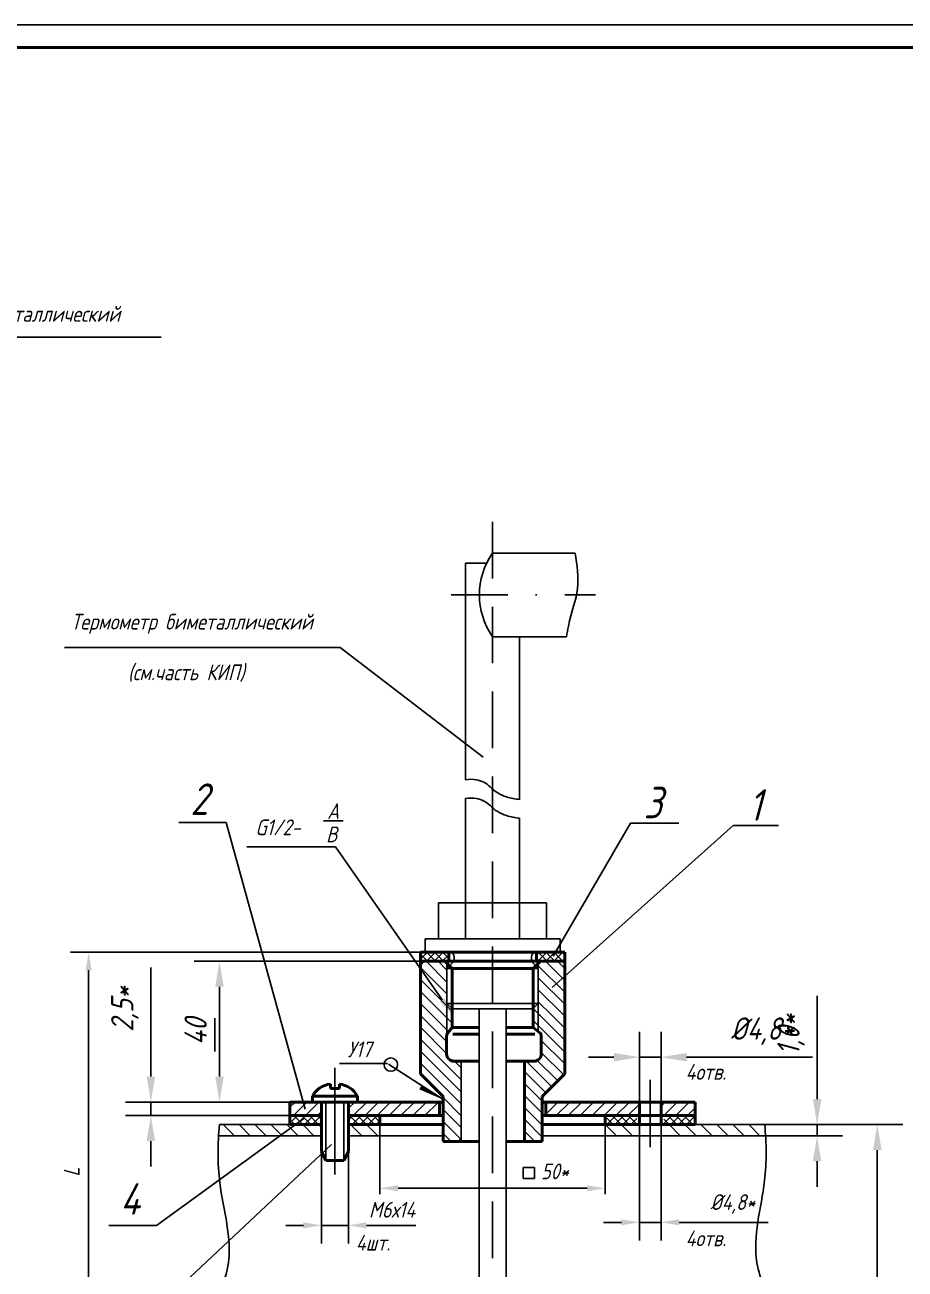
# Model space of a CAD drawing. Header units: inches. Extents: x 2286 to 3316, y 895 to 2213.
# Drawn here: x 2728.3 to 2866.4, y 996.6 to 1191.8 of the extents above; entities that cross this region are included whole.
import ezdxf

# ---------------------------------------------------------------- set-up
doc = ezdxf.new("R2010")
doc.units = ezdxf.units.IN
doc.header["$LTSCALE"] = 0.7
doc.header["$MEASUREMENT"] = 0
doc.linetypes.add('DASHDOT', pattern=[25.4, 12.7, -6.35, 0, -6.35])
doc.linetypes.add('DASHED', pattern=[19.049999999999997, 12.7, -6.35])
doc.styles.get("Standard").update_dxf_attribs({"font": 'romand.shx', "width": 0.8, "oblique": 15, "height": 3.5})
doc.dimstyles.get("Standard").update_dxf_attribs({"dimtxt": 3.5, "dimasz": 4, "dimexe": 4, "dimexo": 0, "dimgap": 2, "dimtad": 1, "dimdec": 0, "dimdsep": 46, "dimtxsty": 'Standard', "dimcen": 0.09, "dimadec": 0, "dimazin": 0, "dimtfac": 1, "dimtdec": 0, "dimtmove": 0, "dimatfit": 3, "dimfxl": 0, "dimtolj": 1, "dimtzin": 0, "dimlwd": 25, "dimlwe": 25, "dimarcsym": 0})

# ---------------------------------------------------------------- blocks, each defined once
blk = doc.blocks.new('*D273')
at = {"color": 0, "lineweight": 25}
for p, q in [((2852.598957591738, 1023.235321001672), (2852.598957591738, 1039.417160111037)), ((2844.377961834061, 1019.235321001672), (2856.598957591738, 1019.235321001672)), ((2852.598957591738, 1017.467644233995), (2852.598957591738, 1019.235321001672)), ((2844.516587402216, 1017.467644233995), (2856.598957591738, 1017.467644233995)), ((2852.598957591738, 1013.467644233995), (2852.598957591738, 1009.467644233995))]:
    blk.add_line(p, q, dxfattribs=at)
for points in [[(2851.932290925072, 1023.235321001672), (2853.265624258405, 1023.235321001672), (2852.598957591738, 1019.235321001672)], [(2851.932290925072, 1013.467644233995), (2853.265624258405, 1013.467644233995), (2852.598957591738, 1017.467644233995)]]:
    blk.add_solid(points, dxfattribs=at)
at = {"layer": 'DEFPOINTS', "color": 0, "lineweight": 25}
for p in [(2844.377961834061, 1019.235321001672), (2852.598957591738, 1019.235321001672), (2844.516587402216, 1017.467644233995)]:
    blk.add_point(p, dxfattribs=at)
at = {"color": 0, "lineweight": 25, "insert": (2848.515624258405, 1033.326240556355), "char_height": 3.5, "attachment_point": 5, "rotation": 90}
blk.add_mtext('\\A1;1,0*', dxfattribs=at)
blk = doc.blocks.new('*D274')
at = {"color": 0, "lineweight": 25}
for p, q in [((2844.377961834062, 1019.235321001672), (2866.055778843699, 1019.235321001672)), ((2862.055778843699, 1015.235321001672), (2862.055778843699, 949.7744303557513)), ((2844.640579701586, 945.7744303557513), (2866.055778843699, 945.7744303557513))]:
    blk.add_line(p, q, dxfattribs=at)
for points in [[(2861.389112177033, 1015.235321001672), (2862.722445510366, 1015.235321001672), (2862.055778843699, 1019.235321001672)], [(2861.389112177033, 949.7744303557513), (2862.722445510366, 949.7744303557513), (2862.055778843699, 945.7744303557513)]]:
    blk.add_solid(points, dxfattribs=at)
at = {"layer": 'DEFPOINTS', "color": 0, "lineweight": 25}
for p in [(2844.377961834062, 1019.235321001672), (2844.640579701586, 945.7744303557513), (2862.055778843699, 945.7744303557513)]:
    blk.add_point(p, dxfattribs=at)
at = {"color": 0, "lineweight": 25, "insert": (2858.305778843699, 982.5048756787121), "char_height": 3.5, "attachment_point": 5, "rotation": 90}
blk.add_mtext('\\A1;H>100', dxfattribs=at)
blk = doc.blocks.new('*D275')
at = {"color": 0, "lineweight": 25}
for p, q in [((2824.722752700689, 1022.770674537026), (2824.722752700689, 1033.803181215078)), ((2828.116692094628, 1022.770674537026), (2828.116692094628, 1033.803181215078)), ((2820.722752700689, 1029.803181215078), (2816.722752700689, 1029.803181215078)), ((2824.722752700689, 1029.803181215078), (2828.116692094628, 1029.803181215078)), ((2832.116692094628, 1029.803181215078), (2851.898531203993, 1029.803181215078))]:
    blk.add_line(p, q, dxfattribs=at)
for points in [[(2820.722752700689, 1030.469847881744), (2820.722752700689, 1029.136514548411), (2824.722752700689, 1029.803181215078)], [(2832.116692094628, 1030.469847881744), (2832.116692094628, 1029.136514548411), (2828.116692094628, 1029.803181215078)]]:
    blk.add_solid(points, dxfattribs=at)
at = {"layer": 'DEFPOINTS', "color": 0, "lineweight": 25}
for p in [(2828.116692094628, 1029.803181215078), (2824.722752700689, 1022.770674537026), (2828.116692094628, 1022.770674537026)]:
    blk.add_point(p, dxfattribs=at)
at = {"color": 0, "lineweight": 25, "insert": (2844.007611649311, 1033.886514548411), "char_height": 3.5, "attachment_point": 5}
blk.add_mtext('\\A1;%%C4,8*', dxfattribs=at)
blk = doc.blocks.new('*D276')
at = {"color": 0, "lineweight": 25}
for p, q in [((2748.037996690445, 1026.770674537026), (2748.037996690445, 1043.885846979724)), ((2769.854065832003, 1022.770674537026), (2744.037996690445, 1022.770674537026)), ((2748.037996690445, 1020.649462415814), (2748.037996690445, 1022.770674537026)), ((2769.854065832003, 1020.649462415814), (2744.037996690445, 1020.649462415814)), ((2748.037996690445, 1016.649462415814), (2748.037996690445, 1012.649462415814))]:
    blk.add_line(p, q, dxfattribs=at)
for points in [[(2747.371330023779, 1026.770674537026), (2748.704663357112, 1026.770674537026), (2748.037996690445, 1022.770674537026)], [(2747.371330023779, 1016.649462415814), (2748.704663357112, 1016.649462415814), (2748.037996690445, 1020.649462415814)]]:
    blk.add_solid(points, dxfattribs=at)
at = {"layer": 'DEFPOINTS', "color": 0, "lineweight": 25}
for p in [(2748.037996690445, 1022.770674537026), (2769.854065832003, 1022.770674537026), (2769.854065832003, 1020.649462415814)]:
    blk.add_point(p, dxfattribs=at)
at = {"color": 0, "lineweight": 25, "insert": (2743.954663357112, 1037.328260758375), "char_height": 3.5, "attachment_point": 5, "rotation": 90}
blk.add_mtext('\\A1;2,5*', dxfattribs=at)
blk = doc.blocks.new('*D272')
at = {"color": 0, "lineweight": 25}
for p, q in [((2790.359116337053, 1044.849868018925), (2754.808955776412, 1044.849868018925)), ((2758.808955776412, 1040.849868018925), (2758.808955776412, 1026.770674537026)), ((2769.854065832003, 1022.770674537026), (2754.808955776412, 1022.770674537026))]:
    blk.add_line(p, q, dxfattribs=at)
for points in [[(2758.142289109745, 1040.849868018925), (2759.475622443078, 1040.849868018925), (2758.808955776412, 1044.849868018925)], [(2758.142289109745, 1026.770674537026), (2759.475622443078, 1026.770674537026), (2758.808955776412, 1022.770674537026)]]:
    blk.add_solid(points, dxfattribs=at)
at = {"layer": 'DEFPOINTS', "color": 0, "lineweight": 25}
for p in [(2790.359116337053, 1044.849868018925), (2758.808955776412, 1022.770674537026), (2769.854065832003, 1022.770674537026)]:
    blk.add_point(p, dxfattribs=at)
at = {"color": 0, "lineweight": 25, "insert": (2755.058955776412, 1033.810271277976), "char_height": 3.5, "attachment_point": 5, "rotation": 90}
blk.add_mtext('\\A1;40', dxfattribs=at)

msp = doc.modelspace()

# ---------------------------------------------------------------- hatches: boundary and pattern name
at = {"lineweight": 25}
h = msp.add_hatch(dxfattribs=at)
h.set_pattern_fill('ANSI37', color=256, scale=7.070707070707071, angle=90, style=0)
h.set_pattern_definition([(135, (-1162.178781737125, 269.9848282896533), (-0.62496811468508, -0.6249681146850798), []), (225, (-1162.178781737125, 269.9848282896533), (0.6249681146850798, -0.62496811468508), [])])
h.paths.add_polyline_path([(2794.790278179736, 1046.264009433066), (2791.066187044125, 1046.264009433067), (2790.359116337054, 1046.264009433067), (2790.359116337054, 1044.849868018925), (2794.790278179736, 1044.849868018925)])
h.paths.add_polyline_path([(2812.985378963317, 1046.264009433067), (2808.554217120635, 1046.264009433067), (2808.554217120635, 1044.849868018925), (2809.167197145135, 1044.849868018925), (2812.985378963317, 1044.849868018925)])
h = msp.add_hatch(dxfattribs=at)
h.set_pattern_fill('ANSI31', color=256, scale=10.60606060606061, style=0)
h.set_pattern_definition([(44.99999999999999, (-1162.178781737125, 273.5201818250068), (-0.9374521720276197, 0.9374521720276199), [])])
h.paths.add_polyline_path([(2793.328813306753, 1022.770674537026), (2779.045985023924, 1022.770674537026), (2779.045985023924, 1020.649462415814), (2793.328813306751, 1020.649462415814)])
h.paths.add_polyline_path([(2774.803560781498, 1022.770674537026), (2769.854065832003, 1022.770674537026), (2769.854065832003, 1020.649462415814), (2774.803560781499, 1020.649462415814)])
h.paths.add_polyline_path([(2824.722752700688, 1022.770674537026), (2810.01568199362, 1022.770674537026), (2810.015681993621, 1020.649462415814), (2824.722752700689, 1020.649462415814)])
h.paths.add_polyline_path([(2833.490429468368, 1022.770674537026), (2828.116692094628, 1022.770674537026), (2828.116692094628, 1020.649462415814), (2833.490429468368, 1020.649462415814)])

# ---------------------------------------------------------------- linework, layer by layer
for p, q in [((2586.78478108273, 1191.783248135504), (3006.78478108273, 1191.783248135504)), ((2797.429823407762, 1107.344783182221), (2797.429823407761, 1073.348717257297)), ((2805.914671892611, 1095.77949927004), (2805.91467189261, 1070.242545818051)), ((2797.429823407761, 1070.402394709671), (2797.429823407761, 1048.383254886252)), ((2805.91467189261, 1067.296223270424), (2805.91467189261, 1048.383254886252)), ((2793.764243978162, 1038.787255026989), (2777.012177552388, 1062.838606077914)), ((2801.672247650186, 1054.039820542818), (2793.187399165337, 1054.039820542818)), ((2801.672247650186, 1054.039820542818), (2793.187399165337, 1054.039820542818)), ((2801.672247650186, 1054.039820542818), (2810.157096135034, 1054.039820542818)), ((2801.672247650186, 1048.383254886252), (2791.066187044125, 1048.383254886252)), ((2801.672247650186, 1048.383254886252), (2812.278308256246, 1048.383254886252)), ((2809.167197145135, 1046.264009433067), (2790.359116337054, 1046.264009433067)), ((2794.501494020221, 1044.80004631107), (2794.50149402022, 1041.964772757191)), ((2795.625316649023, 1044.643539209646), (2795.625316649023, 1045.556938725996)), ((2801.672247650186, 1044.849868018925), (2796.548486548392, 1044.849868018925)), ((2801.672247650186, 1044.849868018925), (2809.167197145135, 1044.849868018924)), ((2807.766370739724, 1044.803142934937), (2807.766370739725, 1045.556938725996)), ((2808.099900689806, 1046.264009433067), (2812.985378963317, 1046.264009433067)), ((2808.099900689806, 1044.849868018925), (2812.985378963317, 1044.849868018925)), ((2808.84300128015, 1044.80004631107), (2808.843001280151, 1041.964772757191)), ((2794.485594500276, 1043.73716653599), (2808.84300128015, 1043.73716653599)), ((2808.035884013822, 1043.73716653599), (2808.035884013822, 1041.964772757191)), ((2808.035884013824, 1043.718554887614), (2808.035884013823, 1041.964772757191)), ((2794.50149402022, 1041.964772757191), (2794.501494020221, 1034.482106593955)), ((2808.843001280151, 1041.964772757191), (2808.843001280151, 1034.482106593955)), ((2795.308611286549, 1038.96804989871), (2795.308611286549, 1036.380390636404)), ((2808.035884013822, 1038.970760355586), (2808.035884013822, 1036.380390636404)), ((2794.485594500276, 1038.246866157153), (2808.84300128015, 1038.246866157153)), ((2794.485594500276, 1038.246866157153), (2795.308611286549, 1037.427083066807)), ((2795.30861128655, 1037.400362195504), (2808.035884013823, 1037.400362195504)), ((2808.822643764589, 1038.246866157153), (2808.035884013822, 1037.466213579352)), ((2790.359116337054, 1034.482106593955), (2790.359116337054, 1027.170143686057)), ((2794.501494020221, 1034.482106593955), (2794.501494020221, 1033.374987683972)), ((2799.551035528974, 1034.482106593955), (2795.308611286549, 1034.482106593955)), ((2808.03588401382, 1034.482106593955), (2803.793459771398, 1034.482106593955)), ((2808.84300128015, 1034.482106593955), (2808.843001280151, 1033.884169107415)), ((2812.985378963317, 1034.482106593955), (2812.985378963317, 1027.170143686057)), ((2799.551035528974, 1029.179076290925), (2795.588498137045, 1029.179076290925)), ((2796.722752700691, 1016.564083079997), (2796.722752700692, 1029.179076290925)), ((2796.735479973418, 1016.564083079997), (2796.735479973418, 1029.179076290925)), ((2803.793459771397, 1029.179076290925), (2808.174356722903, 1029.179076290925)), ((2794.0070649885, 1023.10738188471), (2785.335450417106, 1028.717209858303))]:
    msp.add_line(p, q)
at = {"lineweight": 50}
for p, q in [((2600.926195224144, 1188.24789460015), (3003.249427547376, 1188.24789460015)), ((2790.359116337054, 1046.264009433067), (2790.359116337054, 1041.964772757191)), ((2812.985378963317, 1046.264009433067), (2790.359116337053, 1046.264009433067)), ((2812.985378963318, 1044.849868018925), (2790.359116337054, 1044.849868018925)), ((2795.308611286548, 1043.718554887613), (2794.177298155237, 1044.849868018925)), ((2794.790278179736, 1046.264009433067), (2794.790278179736, 1044.849868018925)), ((2808.035884013824, 1043.718554887614), (2809.167197145136, 1044.849868018925)), ((2808.554217120635, 1046.264009433067), (2808.554217120635, 1044.849868018925)), ((2812.985378963317, 1046.264009433067), (2812.985378963317, 1041.964772757191)), ((2795.308611286548, 1043.718554887614), (2795.308611286548, 1041.964772757191)), ((2808.035884013824, 1043.718554887614), (2795.308611286548, 1043.718554887614)), ((2808.035884013822, 1043.73716653599), (2808.035884013822, 1038.970760355586)), ((2790.359116337054, 1041.964772757191), (2790.359116337054, 1034.482106593955)), ((2795.308611286548, 1041.964772757191), (2795.308611286549, 1034.482106593955)), ((2808.035884013823, 1041.964772757191), (2808.035884013821, 1034.482106593955)), ((2812.985378963317, 1041.964772757191), (2812.985378963317, 1034.482106593955)), ((2790.359116337054, 1034.776205676205), (2790.359116337054, 1027.170143686057)), ((2794.457185005731, 1033.128622256924), (2794.457185005731, 1030.310389422238)), ((2794.662838687304, 1033.629627161359), (2795.31483712777, 1034.482106593955)), ((2799.551035528974, 1034.482106593955), (2795.308611286549, 1034.482106593955)), ((2799.551035528973, 1033.421500533349), (2795.44708399563, 1033.421500533349)), ((2808.041442785398, 1034.482106593955), (2803.793459771398, 1034.482106593955)), ((2803.793459771398, 1033.421500533349), (2808.315770864317, 1033.421500533349)), ((2809.098957284366, 1033.635986363655), (2808.041442785398, 1034.482106593955)), ((2809.305669854216, 1033.128622256924), (2809.305669854216, 1030.310389422238)), ((2812.985378963317, 1034.593410454478), (2812.985378963317, 1027.170143686058)), ((2799.551035528974, 1029.179076290925), (2795.588498137045, 1029.179076290925)), ((2803.793459771397, 1029.179076290925), (2808.174356722903, 1029.179076290925)), ((2806.666995124933, 1016.564083079997), (2806.666995124935, 1029.179076290925)), ((2793.894469872408, 1023.634790150704), (2790.359116337054, 1027.170143686058)), ((2809.450025427964, 1023.634790150704), (2812.985378963317, 1027.170143686057)), ((2780.460126438065, 1023.675256320915), (2773.38941936736, 1023.675256320915)), ((2777.631843609782, 1024.877276522935), (2776.21770219564, 1024.877276522935)), ((2793.894469872408, 1022.770674537026), (2769.854065832003, 1022.770674537026)), ((2809.450025427964, 1022.770674537026), (2833.490429468367, 1022.770674537026)), ((2824.722752700689, 1019.235321001672), (2824.722752700689, 1022.770674537026)), ((2828.116692094628, 1019.235321001672), (2828.116692094628, 1022.770674537026)), ((2774.803560781498, 1020.649462415814), (2769.854065832004, 1020.649462415814)), ((2774.803560781499, 1019.235321001672), (2769.854065832003, 1019.235321001672)), ((2793.894469872408, 1020.649462415814), (2779.045985023924, 1020.649462415814)), ((2793.894469872408, 1019.235321001672), (2779.045985023923, 1019.235321001672)), ((2809.450025427964, 1020.649462415814), (2833.490429468367, 1020.649462415814)), ((2833.490429468367, 1019.235321001672), (2809.450025427964, 1019.235321001673)), ((2774.8035607815, 1014.992896759248), (2775.51063148857, 1013.578755345107)), ((2778.338914316854, 1013.578755345107), (2775.51063148857, 1013.578755345107)), ((2779.045985023924, 1014.992896759248), (2778.338914316853, 1013.578755345107))]:
    msp.add_line(p, q, dxfattribs=at)
at = {"lineweight": 25}
for p, q in [((2705.774490283604, 1142.760164452871), (2749.624462863766, 1142.760164452871)), ((2801.670250913854, 1108.90353459826), (2814.61328086196, 1108.90353459826)), ((2797.429823407761, 1107.344783182221), (2800.750395142344, 1107.344783182221)), ((2801.666364164732, 1095.77949927004), (2813.278904782703, 1095.77949927004)), ((2734.482387424923, 1094.103675523134), (2777.745946763807, 1094.103675523134)), ((2777.745946763807, 1094.103675523134), (2800.208225910405, 1076.891275613022)), ((2759.829524654899, 1066.625954822307), (2752.434239152593, 1066.625954822307)), ((2772.259906869216, 1021.647496544085), (2759.829524654899, 1066.625954822307)), ((2775.124893056286, 1066.8674028725), (2778.199233604967, 1066.8674028725)), ((2811.041457559309, 1040.750118992531), (2839.405770883441, 1066.152855039021)), ((2811.177835849594, 1045.679970542995), (2823.29731991273, 1066.516939757442)), ((2823.29731991273, 1066.516939757442), (2830.908934305264, 1066.516939757442)), ((2839.405770883441, 1066.152855039021), (2846.567055461908, 1066.152855039021)), ((2763.114525872035, 1062.838606077915), (2777.012177552388, 1062.838606077914)), ((2790.359116337054, 1046.264009433067), (2735.431741666436, 1046.264009433067)), ((2794.50149402022, 1041.598853086865), (2791.250479088161, 1044.849868018925)), ((2794.50149402022, 1043.47375743092), (2793.125383432216, 1044.849868018924)), ((2794.501494020221, 1043.73716653599), (2795.625316649023, 1044.849868018925)), ((2808.84300128015, 1043.73716653599), (2807.719178651349, 1044.849868018925)), ((2812.985378963317, 1041.864011584321), (2809.999522528713, 1044.849868018925)), ((2812.985378963317, 1043.738915928376), (2811.874426872767, 1044.849868018925)), ((2738.260024494718, 1043.435726604784), (2738.260024494718, 973.108836701881)), ((2794.50149402022, 1039.723948742809), (2790.359116337054, 1043.866326425976)), ((2812.985378963317, 1039.989107240266), (2808.843001280151, 1044.131484923432)), ((2795.308611286549, 1037.041927132425), (2790.359116337054, 1041.99142208192)), ((2812.985378963317, 1038.11420289621), (2808.843001280151, 1042.256580579376)), ((2795.308611286549, 1035.16702278837), (2790.359116337054, 1040.116517737865)), ((2812.845612447862, 1036.37906506761), (2808.843001280151, 1040.381676235321)), ((2808.843001280151, 1039.562542846913), (2808.843001280151, 1033.884169107415)), ((2794.501494020221, 1034.099235710643), (2790.359116337054, 1038.24161339381)), ((2812.985378963317, 1032.489489864044), (2808.035884013821, 1037.438984813539)), ((2810.970708103807, 1036.37906506761), (2808.843001280151, 1038.506771891266)), ((2758.08944273053, 1035.940502835293), (2758.08944273053, 1030.707093695079)), ((2794.457185005731, 1032.268640381078), (2790.359116337054, 1036.366709049755)), ((2812.985378963317, 1030.614585519989), (2808.035884013821, 1035.564080469484)), ((2809.095803759752, 1036.37906506761), (2808.843001280151, 1036.63186754721)), ((2812.985378963317, 1034.3643942081), (2810.970708103807, 1036.37906506761)), ((2812.985378963317, 1036.239298552155), (2812.845612447862, 1036.37906506761)), ((2794.457185005731, 1030.393736037022), (2790.359116337054, 1034.4918047057)), ((2796.722752700691, 1026.253263998007), (2790.359116337054, 1032.616900361645)), ((2812.985378963317, 1028.739681175934), (2809.305669854216, 1032.419390285035)), ((2796.722752700691, 1024.378359653952), (2790.359116337054, 1030.741996017589)), ((2796.72275270069, 1022.503455309897), (2790.359116337054, 1028.867091673534)), ((2796.722752700691, 1028.128168342063), (2795.671844751829, 1029.179076290925)), ((2810.957791192173, 1025.142555914912), (2806.92127081616, 1029.179076290925)), ((2811.8952433642, 1026.08000808694), (2808.677922299264, 1029.297329151876)), ((2812.832695536227, 1027.017460258968), (2809.305669854216, 1030.54448594098)), ((2785.191831557083, 1028.79381765994), (2777.626079221131, 1028.79381765994)), ((2810.020339020145, 1024.205103742885), (2806.666995124934, 1027.558447638095)), ((2809.450025427964, 1022.900512991011), (2806.666995124934, 1025.683543294041)), ((2796.72275270069, 1020.628550965842), (2793.894469872407, 1023.456833794125)), ((2809.450025427963, 1021.025608646956), (2806.666995124934, 1023.808638949985)), ((2796.72275270069, 1018.753646621787), (2793.894469872407, 1021.58192945007)), ((2809.450025427963, 1019.150704302901), (2806.666995124933, 1021.933734605931)), ((2772.03380377507, 1020.166850482892), (2748.925777568216, 1003.378307900374)), ((2774.803560781499, 1019.235321001672), (2758.804089023719, 1019.235321001672)), ((2761.135636322063, 1017.467644233996), (2759.367959554386, 1019.235321001672)), ((2763.635508780802, 1017.467644233996), (2761.867832013125, 1019.235321001673)), ((2766.135381239543, 1017.467644233996), (2764.367704471866, 1019.235321001673)), ((2768.635253698283, 1017.467644233996), (2766.867576930606, 1019.235321001672)), ((2771.135126157023, 1017.467644233996), (2769.367449389346, 1019.235321001673)), ((2771.03794751822, 1020.649462415814), (2769.854065832004, 1019.465580729598)), ((2774.803560781499, 1020.649462415814), (2769.854065832003, 1020.649462415814)), ((2770.617385618717, 1019.235321001673), (2769.854065832003, 1019.998640788386)), ((2774.803560781499, 1019.235321001672), (2769.854065832003, 1019.235321001672)), ((2774.803560781499, 1019.235321001672), (2769.854065832003, 1019.235321001672)), ((2774.803560781499, 1019.235321001672), (2769.854065832003, 1019.235321001672)), ((2774.803560781499, 1019.235321001672), (2769.854065832003, 1019.235321001672)), ((2774.803560781499, 1019.235321001672), (2769.854065832003, 1019.235321001672)), ((2771.867321848087, 1019.235321001673), (2770.453180433945, 1020.649462415814)), ((2772.28788374759, 1020.649462415813), (2770.873742333449, 1019.235321001672)), ((2773.117258077456, 1019.235321001673), (2771.703116663315, 1020.649462415814)), ((2773.634998615763, 1017.467644233996), (2771.867321848087, 1019.235321001673)), ((2773.53781997696, 1020.649462415813), (2772.123678562818, 1019.235321001672)), ((2774.367194306827, 1019.235321001673), (2772.953052892686, 1020.649462415814)), ((2774.78775620633, 1020.649462415814), (2773.373614792189, 1019.235321001672)), ((2774.8035607815, 1020.04889075637), (2774.202989122056, 1020.649462415814)), ((2774.8035607815, 1018.798954527), (2774.367194306827, 1019.235321001673)), ((2774.8035607815, 1019.415330761613), (2774.623551021559, 1019.235321001672)), ((2779.787501123812, 1020.649462415814), (2779.045985023924, 1019.907946315927)), ((2783.995479973418, 1020.649462415814), (2779.045985023924, 1020.649462415814)), ((2779.366939224308, 1019.235321001673), (2779.045985023924, 1019.556275202057)), ((2793.894469872408, 1019.235321001672), (2779.045985023923, 1019.235321001672)), ((2793.894469872408, 1019.235321001672), (2779.045985023923, 1019.235321001672)), ((2793.894469872408, 1019.235321001672), (2779.045985023923, 1019.235321001672)), ((2793.894469872408, 1019.235321001672), (2779.045985023923, 1019.235321001672)), ((2793.894469872408, 1019.235321001672), (2779.045985023923, 1019.235321001672)), ((2793.894469872408, 1019.235321001672), (2779.045985023923, 1019.235321001672)), ((2780.616875453678, 1019.235321001673), (2779.202734039536, 1020.649462415814)), ((2781.134615991984, 1017.467644233996), (2779.366939224308, 1019.235321001673)), ((2781.037437353181, 1020.649462415813), (2779.62329593904, 1019.235321001672)), ((2781.866811683048, 1019.235321001673), (2780.452670268907, 1020.649462415814)), ((2782.287373582551, 1020.649462415814), (2780.87323216841, 1019.235321001672)), ((2783.116747912418, 1019.235321001673), (2781.702606498277, 1020.649462415814)), ((2783.634488450725, 1017.467644233996), (2781.866811683048, 1019.235321001673)), ((2783.537309811923, 1020.649462415814), (2782.12316839778, 1019.235321001672)), ((2783.995479973419, 1019.606525170043), (2782.952542727647, 1020.649462415814)), ((2783.995479973418, 1019.85769634794), (2783.37310462715, 1019.235321001672)), ((2783.995479973417, 1019.235321001672), (2783.995479973417, 1008.318041265352)), ((2796.620967765228, 1016.980527213195), (2793.894469872407, 1019.707025106015)), ((2809.450025427963, 1017.275799958846), (2806.666995124933, 1020.058830261876)), ((2809.450025427964, 1019.235321001672), (2833.490429468367, 1019.235321001672)), ((2809.450025427964, 1019.235321001672), (2833.201593070128, 1019.235321001672)), ((2809.450025427964, 1019.235321001672), (2833.30456995472, 1019.235321001672)), ((2809.450025427964, 1019.235321001672), (2832.187912436168, 1019.235321001672)), ((2820.614834793523, 1019.235321001673), (2819.200693379381, 1020.649462415814)), ((2819.349015326954, 1020.649462415814), (2833.490429468367, 1020.649462415814)), ((2819.349015326955, 1019.235321001672), (2819.349015326955, 1008.318041265352)), ((2821.132575331829, 1017.467644233996), (2819.364898564153, 1019.235321001673)), ((2821.035396693027, 1020.649462415814), (2819.621255278886, 1019.235321001673)), ((2821.864771022892, 1019.235321001673), (2820.450629608751, 1020.649462415814)), ((2822.285332922397, 1020.649462415814), (2820.871191508255, 1019.235321001673)), ((2823.114707252263, 1019.235321001673), (2821.700565838122, 1020.649462415814)), ((2823.632447790569, 1017.467644233996), (2821.864771022892, 1019.235321001673)), ((2823.535269151766, 1020.649462415814), (2822.121127737626, 1019.235321001673)), ((2824.298510276448, 1019.301454206858), (2822.950502067492, 1020.649462415814)), ((2824.298510276448, 1020.162767311125), (2823.371063966996, 1019.235321001673)), ((2824.298510276447, 1020.551390436229), (2824.200438296862, 1020.649462415814)), ((2829.784950298618, 1020.649462415814), (2828.540934518873, 1019.405446636069)), ((2828.540934518873, 1020.649462415814), (2833.490429468369, 1020.649462415814)), ((2829.364388399114, 1019.235321001673), (2828.540934518872, 1020.058774881914)), ((2830.614324628485, 1019.235321001673), (2829.200183214343, 1020.649462415814)), ((2831.13206516679, 1017.467644233996), (2829.364388399114, 1019.235321001673)), ((2831.034886527988, 1020.649462415814), (2829.620745113847, 1019.235321001673)), ((2831.864260857855, 1019.235321001672), (2830.450119443713, 1020.649462415814)), ((2832.284822757359, 1020.649462415814), (2830.870681343216, 1019.235321001672)), ((2833.114197087225, 1019.235321001672), (2831.700055673083, 1020.649462415814)), ((2833.631937625531, 1017.467644233996), (2831.864260857854, 1019.235321001673)), ((2833.49042946837, 1020.605132897456), (2832.120617572587, 1019.235321001672)), ((2833.490429468369, 1020.109024849898), (2832.949991902454, 1020.649462415814)), ((2833.49042946837, 1019.355196668085), (2833.370553801957, 1019.235321001672)), ((2833.490429468367, 1019.235321001672), (2844.377961834061, 1019.235321001672)), ((2836.131810084272, 1017.467644233996), (2834.364133316595, 1019.235321001673)), ((2838.631682543011, 1017.467644233996), (2836.864005775335, 1019.235321001673)), ((2841.131555001752, 1017.467644233996), (2839.363878234075, 1019.235321001673)), ((2843.631427460493, 1017.467644233996), (2841.863750692816, 1019.235321001673)), ((2844.379450210803, 1019.219493942426), (2844.363623151555, 1019.235321001673)), ((2774.803560781499, 1017.467644233996), (2758.668447207046, 1017.467644233996)), ((2793.894469872408, 1017.467644233996), (2779.045985023923, 1017.467644233996)), ((2795.16250755437, 1016.564083079997), (2793.894469872407, 1017.832120761959)), ((2808.286837962757, 1016.564083079996), (2806.666995124933, 1018.183925917821)), ((2809.450025427964, 1017.467644233996), (2844.516587402216, 1017.467644233996)), ((2824.72275270069, 1017.467644233996), (2824.72275270069, 1001.06544201189)), ((2828.116692094628, 1017.467644233996), (2828.116692094628, 1001.06544201189)), ((2828.63219270805, 1017.467644233996), (2828.540934518873, 1017.558902423173)), ((2776.40297527453, 1016.09102261669), (2748.828700788978, 990.2774127417536)), ((2774.8035607815, 1014.992896759248), (2774.8035607815, 1000.590870941214)), ((2775.51063148857, 1013.578755345107), (2775.51063148857, 1015.039644724237)), ((2779.045985023923, 1014.992896759247), (2779.045985023923, 1000.590870941214)), ((2806.464119489204, 1012.523946458746), (2808.231796256882, 1012.523946458746)), ((2806.464119489205, 1012.523946458746), (2806.464119489204, 1010.756269691069)), ((2808.231796256882, 1012.523946458746), (2808.231796256882, 1010.756269691069)), ((2806.464119489204, 1010.756269691069), (2808.231796256882, 1010.756269691069)), ((2786.8237628017, 1009.235739088516), (2816.520732498673, 1009.235739088516)), ((2821.894469872407, 1003.893724840173), (2819.066187044124, 1003.893724840173)), ((2824.72275270069, 1003.893724840173), (2828.116692094628, 1003.893724840173)), ((2830.944974922911, 1003.893724840173), (2844.932133889129, 1003.893724840173)), ((2748.925777568216, 1003.378307900374), (2741.449654452696, 1003.378307900374)), ((2771.975277953217, 1003.419153769497), (2769.218133670563, 1003.419153769497)), ((2774.8035607815, 1003.419153769497), (2779.045985023923, 1003.419153769497)), ((2781.874267852206, 1003.419153769497), (2789.607566552147, 1003.419153769497))]:
    msp.add_line(p, q, dxfattribs=at)
at = {"linetype": 'DASHED'}
msp.add_line((2801.672247650186, 1113.831748360476), (2801.672247650185, 969.3521127064232), dxfattribs=at)
at = {"linetype": 'DASHDOT'}
msp.add_line((2795.154940227745, 1102.374649151961), (2817.847765991182, 1102.374649151961), dxfattribs=at)
at = {"linetype": 'Continuous'}
for p, q in [((2793.187399165337, 1054.039820542818), (2793.187399165337, 1048.383254886252)), ((2810.157096135034, 1054.039820542818), (2810.157096135034, 1048.383254886252)), ((2791.066187044125, 1048.383254886252), (2791.066187044125, 1046.26204276504)), ((2812.278308256246, 1048.383254886252), (2812.278308256246, 1046.26204276504)), ((2799.551035528973, 1037.400362195504), (2799.551035528973, 1034.482106593955)), ((2803.793459771397, 1037.400362195504), (2803.793459771398, 1034.482106593955)), ((2799.551035528973, 1034.482106593955), (2799.551035528975, 975.2434150162528)), ((2803.793459771398, 1034.482106593955), (2803.793459771398, 975.2434150162528)), ((2776.924772902711, 1028.152304583489), (2776.924772902712, 1011.396825407238)), ((2826.41972239766, 1026.238441338339), (2826.41972239766, 1015.671440393027)), ((2775.510631488569, 1022.770674537026), (2775.51063148857, 1013.578755345107)), ((2778.338914316852, 1022.770674537026), (2778.338914316853, 1013.578755345107)), ((2824.722752700689, 1019.235321001672), (2824.72275270069, 1017.467644233996)), ((2828.116692094628, 1019.235321001672), (2828.116692094628, 1017.467644233996))]:
    msp.add_line(p, q, dxfattribs=at)
at = {"color": 0}
for p, q in [((2790.359116337054, 1044.211943758305), (2790.997040597675, 1044.849868018925)), ((2808.24506379361, 1029.127046001553), (2808.304618401289, 1029.186600609233)), ((2796.722752700691, 1021.17868164324), (2796.735479973418, 1021.191408915967)), ((2796.204523632028, 1016.564083079997), (2796.722752700691, 1017.082312148659))]:
    msp.add_line(p, q, dxfattribs=at)
at = {"linetype": 'Continuous', "lineweight": 50}
for p, q in [((2776.217702195641, 1025.569926497256), (2776.21770219564, 1024.877276522935)), ((2777.631843609782, 1025.569926497256), (2777.631843609782, 1024.877276522935)), ((2773.38941936736, 1023.675256320915), (2773.38941936736, 1022.756064401723)), ((2780.460126438065, 1023.675256320915), (2780.460126438065, 1022.756064401723)), ((2793.894469872408, 1023.634790150703), (2793.894469872408, 1016.564083079997)), ((2809.450025427964, 1023.634790150704), (2809.450025427964, 1016.564083079996)), ((2769.854065832003, 1022.770674537026), (2769.854065832003, 1019.235321001672)), ((2774.803560781498, 1022.770674537026), (2774.8035607815, 1014.992896759248)), ((2779.045985023923, 1022.770674537026), (2779.045985023923, 1014.992896759247)), ((2793.328813306752, 1022.770674537026), (2793.328813306751, 1020.649462415814)), ((2810.01568199362, 1022.770674537026), (2810.01568199362, 1020.649462415814)), ((2833.490429468367, 1022.770674537026), (2833.490429468367, 1019.235321001672)), ((2833.490429468367, 1022.770674537026), (2833.490429468368, 1019.235321001672)), ((2774.8035607815, 1020.649462415814), (2774.8035607815, 1019.235321001672)), ((2779.045985023924, 1020.649462415814), (2779.045985023924, 1019.235321001672)), ((2783.995479973418, 1020.649462415814), (2783.995479973418, 1019.235321001672)), ((2819.349015326954, 1020.649462415814), (2819.349015326953, 1019.235321001672))]:
    msp.add_line(p, q, dxfattribs=at)
at = {"color": 0, "linetype": 'ByBlock', "lineweight": 50}
for p, q in [((2799.551035528973, 1016.564083079997), (2793.894469872408, 1016.564083079997)), ((2809.450025427964, 1016.564083079997), (2803.793459771397, 1016.564083079997))]:
    msp.add_line(p, q, dxfattribs=at)
msp.add_lwpolyline([(2794.007064988499, 1023.107381884711, 0, 0.707070707070707, 0), (2790.328314257502, 1025.074617818703, 0.707070707070707, 0.707070707070707, 0)], format="xyseb")
msp.add_circle((2785.695725368176, 1028.649421317505), 1.0606060606059)
at = {"lineweight": 25}
msp.add_arc((2811.014050864262, 1102.338749145223), 11.419413538253, 144.8913907422281, 215.1086092577682, dxfattribs=at)
for centre, radius, start, end in [((2798.246192277431, 1068.28553137627), 5.128577716793816, 80.11305208078157, 99.15932485227191), ((2798.442049319674, 1069.409252977033), 3.987915533228061, 44.86605917684516, 80.11305208078157), ((2805.731302089541, 1076.664504874709), 6.296630448085549, 224.8660591768452, 252.7507380633436), ((2798.246192277431, 1065.339208828644), 5.128577716793816, 80.11305208078157, 99.15932485227191), ((2798.442049319674, 1066.462930429407), 3.987915533228061, 44.86605917684516, 80.11305208078157), ((2806.838875111282, 1080.231635184421), 10.03175248691553, 252.7507380633436, 264.7139706565051), ((2805.731302089541, 1073.718182327083), 6.296630448085549, 224.8660591768452, 252.7507380633436), ((2806.838875111282, 1077.285312636795), 10.03175248691553, 252.7507380633436, 264.7139706565051), ((2794.918245941952, 1045.556938725996), 0.7070707070707071, 0, 90), ((2808.473441446796, 1045.556938725996), 0.7070707070707071, 90, 180)]:
    msp.add_arc(centre, radius, start, end)
at = {"lineweight": 50}
for centre, radius, start, end in [((2795.164255712803, 1033.128622256924), 0.7070707070707127, 135.0000000000098, 180.0000000000138), ((2808.598599147146, 1033.128622256924), 0.7070707070707127, 359.9999999999862, 44.99999999999023), ((2795.588498137044, 1030.310389422238), 1.131313131312102, 180, 270.0000000000553), ((2808.174356722904, 1030.310389422238), 1.131313131312746, 269.9999999999447, 359.9999999999724), ((2776.536695643041, 1022.048993694652), 3.535353535353535, 95.17681451230706, 152.6128924973385), ((2777.312850162382, 1022.048993694652), 3.535353535353535, 27.38710750264906, 84.82318548769294)]:
    msp.add_arc(centre, radius, start, end, dxfattribs=at)
at = {"lineweight": 25}
for points, knots in [([(2814.61328086196, 1108.90353459826), (2814.948495207083, 1106.99501000617), (2815.472381561804, 1103.062632104428), (2813.891525544428, 1099.344503301666), (2813.346042308116, 1096.345285315226), (2813.278904782703, 1095.77949927004)], [1.868310434198182, 1.868310434198182, 1.868310434198182, 1.868310434198182, 9.779871725404236, 18.40348836361537, 20.41494730817242, 20.41494730817242, 20.41494730817242, 20.41494730817242]), ([(2758.804089023721, 1019.235321001672), (2758.525494884361, 1016.206804433368), (2758.390977224852, 1008.856090481494), (2761.719477999407, 998.7297953604922), (2755.329911939556, 985.6316037909048), (2762.74317531522, 971.6664085963184), (2758.269575428875, 957.174715447099), (2758.582486653253, 949.322453430626), (2759.008350003934, 945.7744303557516)], [13.31487403412536, 13.31487403412536, 13.31487403412536, 13.31487403412536, 26.20393293638542, 44.53242484302753, 55.88961695381106, 84.6937201566086, 103.0927184061066, 118.2115789203414, 118.2115789203414, 118.2115789203414, 118.2115789203414]), ([(2844.377961834059, 1019.235321001672), (2844.653286552182, 1016.311720016423), (2844.80265504454, 1009.064513334767), (2841.581309897447, 999.0192951324211), (2848.065668881097, 985.9677716428836), (2840.753846889049, 971.9491978974394), (2845.364769326374, 957.3880750632503), (2845.069216931231, 949.4294402646956), (2844.640579701587, 945.7744303557514)], [13.75505282259492, 13.75505282259492, 13.75505282259492, 13.75505282259492, 26.20393293638542, 44.53242484302753, 55.88961695381106, 84.6937201566086, 103.0927184061066, 118.6522792863547, 118.6522792863547, 118.6522792863547, 118.6522792863547])]:
    msp.add_open_spline(points, degree=3, knots=knots, dxfattribs=at)
for points in [[(2737.788644023338, 1043.435726604784), (2738.731404966099, 1043.435726604784), (2738.260024494718, 1046.264009433067)], [(2786.8237628017, 1009.707119559897), (2786.8237628017, 1008.764358617136), (2783.995479973417, 1009.235739088516)], [(2816.520732498673, 1009.707119559897), (2816.520732498673, 1008.764358617136), (2819.349015326955, 1009.235739088516)], [(2771.975277953217, 1003.890534240878), (2771.975277953217, 1002.947773298116), (2774.8035607815, 1003.419153769497)], [(2781.874267852206, 1003.890534240878), (2781.874267852206, 1002.947773298116), (2779.045985023923, 1003.419153769497)], [(2821.894469872407, 1004.365105311553), (2821.894469872407, 1003.422344368792), (2824.72275270069, 1003.893724840173)], [(2830.944974922911, 1004.365105311553), (2830.944974922911, 1003.422344368792), (2828.116692094628, 1003.893724840173)]]:
    msp.add_solid(points, dxfattribs=at)
msp.add_solid([(2794.151046593665, 1039.056667880132), (2793.377441362659, 1038.517842173846), (2795.38072109702, 1036.466439333969)])
at = {"layer": 'DEFPOINTS', "color": 0, "linetype": 'ByBlock'}
for p in [(2794.421263225602, 1046.939518529999), (2790.359116337054, 1044.849868018925), (2790.359116337054, 1044.849868018925), (2790.359116337054, 1044.846911362825), (2806.797551909655, 1044.687948827006), (2809.106769376674, 1037.255221554279), (2794.268890588796, 1036.374918523976), (2794.268890588796, 1035.545416588687), (2794.478070368584, 1034.673722755572), (2794.478070368584, 1034.673722755572), (2795.871008019135, 1033.25958134143), (2809.326555217069, 1034.673722755572), (2795.588498137045, 1029.179076290925), (2795.588498137045, 1029.179076290925), (2808.174356722903, 1029.179076290925), (2796.735479973418, 1024.857443776501)]:
    msp.add_point(p, dxfattribs=at)

# ---------------------------------------------------------------- texts
at = {"lineweight": 25, "attachment_point": 1}
for s, insert, char_height, width in [('Термометр биметаллический', (2705.266565342513, 1147.667535131654), 2.474747474747475, 55.87063109808081), ('Термометр биметаллический', (2735.503692162882, 1099.374723362145), 2.474747474747475, 55.87063109808081), ('(см.часть КИП)', (2744.419253541133, 1091.431492049436), 2.474747474747475, 49.6063393685777), ('2', (2754.218756330569, 1072.764432301208), 4.94949494949495, 22.40984441557535), ('3', (2825.365152540777, 1072.242250696987), 4.94949494949495, 22.40984441557535), ('1', (2841.837347184033, 1071.859379104702), 4.94949494949495, 22.40984441557535), ('А', (2775.706673640484, 1069.658811641512), 2.474747474747475, 10.89891834984074), ('G1/2-', (2764.431568839262, 1067.110420884472), 2.474747474747475, 17.86709863255744), ('В', (2775.532408878038, 1066.001358934306), 2.474747474747475, 10.89891834984074), ('У17', (2778.914221546725, 1032.264665111298), 2.474747474747475, 10.89891834984074), ('4отв.', (2831.962011749797, 1028.735243189001), 2.474747474747475, 12.68245459485832), ('4', (2743.196661204113, 1010.031354292901), 4.94949494949495, 22.40984441557535), ('4шт.', (2780.199789458953, 1001.934343025749), 2.474747474747475, 12.68245459485832), ('4отв.', (2831.962011749797, 1002.61377274087), 2.474747474747475, 12.68245459485832)]:
    msp.add_mtext(s, dxfattribs=dict(at, insert=insert, char_height=char_height, width=width))
at = {"lineweight": 25, "insert": (2735.608509343203, 1011.814318285266), "char_height": 2.474747474747475, "attachment_point": 5, "rotation": 90}
msp.add_mtext('\\A1;L', dxfattribs=at)
at = {"lineweight": 25, "char_height": 2.474747474747475, "attachment_point": 5}
for s, insert in [('50*', (2811.442374719691, 1011.887254240032)), ('\\A1;%%C4,8*', (2839.352695820161, 1006.780930227378)), ('\\A1;М6х14', (2785.889997109664, 1005.876578699861))]:
    msp.add_mtext(s, dxfattribs=dict(at, insert=insert))

# ---------------------------------------------------------------- dimensions: what is measured, and where the dimension line sits
at = {"lineweight": 25}
for base, p1, p2, text, picture, middle in [((2758.808955776412, 1022.770674537026), (2790.359116337054, 1044.849868018925), (2769.854065832003, 1022.770674537026), '40', '*D272', (2755.058955776412, 1033.810271277976)), ((2748.037996690445, 1022.770674537026), (2769.854065832003, 1020.649462415814), (2769.854065832003, 1022.770674537026), '2,5*', '*D276', (2743.954663357112, 1037.328260758375)), ((2852.598957591738, 1019.235321001672), (2844.516587402216, 1017.467644233996), (2844.377961834061, 1019.235321001672), '1,0*', '*D273', (2848.515624258405, 1033.326240556355)), ((2862.055778843699, 945.7744303557513), (2844.377961834062, 1019.235321001672), (2844.640579701586, 945.7744303557515), 'H>100', '*D274', (2858.305778843699, 982.5048756787121))]:
    dim = msp.add_linear_dim(base=base, p1=p1, p2=p2, angle=90, text=text, dimstyle='Standard', dxfattribs=at)
    dim.commit()
    dim.dimension.update_dxf_attribs({"geometry": picture, "text_midpoint": middle})
dim = msp.add_linear_dim(base=(2828.116692094628, 1029.803181215078), p1=(2824.722752700689, 1022.770674537026), p2=(2828.116692094628, 1022.770674537026), text='%%C4,8*', dimstyle='Standard', dxfattribs=at)
dim.commit()
dim.dimension.update_dxf_attribs({"geometry": '*D275', "text_midpoint": (2844.007611649311, 1033.886514548411)})

doc.saveas('drawing.dxf')
